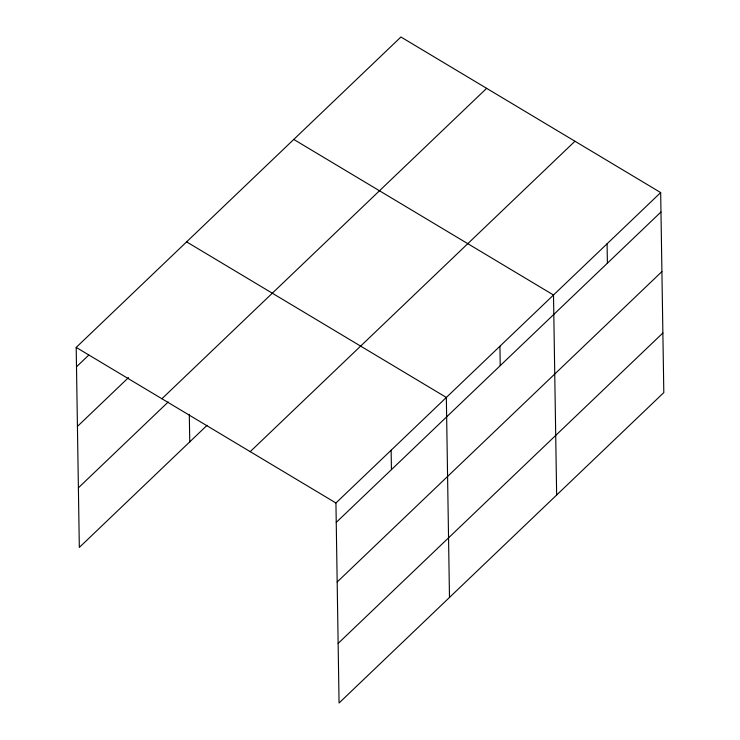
<?xml version="1.0" encoding="UTF-8"?>
<svg xmlns="http://www.w3.org/2000/svg" width="740" height="740" viewBox="0 0 740 740"><rect width="100%" height="100%" fill="white"/><g stroke="black" fill="none" stroke-linecap="round" stroke-linejoin="round"><path stroke-width="1.11" d="M207.052 425.334L79.328 547.424L76.192 347.411L400.932 37L660.672 192.576L663.808 392.589L339.068 703L335.932 502.987L660.672 192.576M76.498 366.818L88.856 355.006M77.432 426.416L128.519 377.585M161.903 398.749L486.643 88.338M78.394 487.827L168.211 401.977M250.213 451.65L574.952 141.238M336.238 522.403L660.968 211.992M337.172 582.001L661.912 271.589M338.134 643.402L662.874 332.991M293.762 139.435L553.502 295.01L556.646 495.023M186.6 241.869L446.34 397.445L449.485 597.457M76.192 347.411L335.932 502.987M607.087 243.793L607.392 263.209M499.926 346.228L500.231 365.643M391.136 450.216L391.442 469.632M189.311 414.372L189.745 441.882"/></g></svg>
